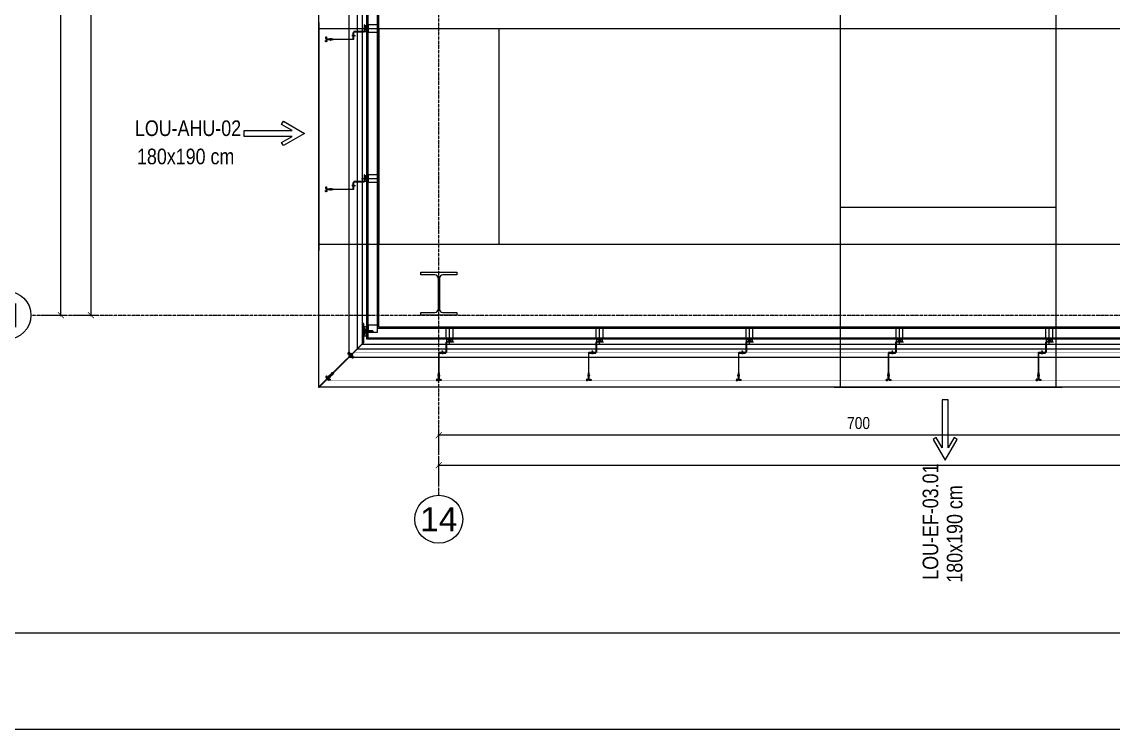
# Model space of a CAD drawing. Extents: x -1439 to 23780, y -1362 to 4476.
# Drawn here: x 18710 to 19620, y 0 to 590 of the extents above; entities that cross this region are included whole.
import ezdxf
from ezdxf.enums import TextEntityAlignment as Align
from ezdxf.xclip import XClip

# ---------------------------------------------------------------- set-up
doc = ezdxf.new("R2010")
doc.units = 0
doc.header["$MEASUREMENT"] = 0
doc.header["$XCLIPFRAME"] = 0
doc.linetypes.add('Audi$0$DASHDOT2', pattern=[0.5, 0.25, -0.125, 0, -0.125])
doc.layers.get('0').update_dxf_attribs({"color": 9, "lineweight": 9})
doc.layers.get('Defpoints').update_dxf_attribs({"color": 9, "lineweight": 9})
for name, color, linetype, lineweight in [('Audi$0$06C', 8, 'Continuous', 9), ('Audi$0$06D', 8, 'Continuous', 9), ('Audi$0$10', 8, 'Continuous', 9), ('Audi$0$11', 8, 'Continuous', 9), ('Audi$0$24', 8, 'Audi$0$DASHDOT2', 9), ('Audi$0$25', 8, 'Continuous', 9), ('Audi$0$33', 8, 'Audi$0$BATTING', 9), ('Audi$0$35', 8, 'Continuous', 9)]:
    doc.layers.add(name, color=color, linetype=linetype, lineweight=lineweight)
doc.layers.add('Audi$0$40A', color=8, linetype='Continuous', lineweight=9, plot=False)
doc.styles.add('Audi$0$Arial', font='arial.ttf', dxfattribs={"height": 2.5})
doc.styles.add('Audi$0$DEBI-BLOCK', font='arial.ttf', dxfattribs={"width": 0.8})
doc.styles.add('Audi$0$MuuM_TEXT-STANDART', font='ARIALN.TTF')
doc.linetypes.add('Audi$0$BATTING', pattern='A,0.0001,-0.1,[134,ltypeshp.shx,S=0.1,R=0,X=-0.1,Y=0],-0.2,[134,ltypeshp.shx,S=0.1,R=180,X=0.1,Y=0],-0.1', length=0.4001)
doc.dimstyles.new('Audi$0$MuuM_DIM50', dxfattribs={"dimscale": 5, "dimtxt": 2, "dimasz": 1, "dimexe": 1, "dimexo": 1, "dimgap": 1, "dimtad": 1, "dimdec": 1, "dimrnd": 0.5, "dimdsep": 46, "dimtxsty": 'Audi$0$MuuM_TEXT-STANDART', "dimblk": 'Audi$0$_ArchTick', "dimcen": 0, "dimdle": 0.15, "dimclrd": 256, "dimclre": 256, "dimclrt": 256, "dimadec": 0, "dimazin": 0, "dimtfac": 5, "dimtdec": 1, "dimtix": 1, "dimtmove": 2, "dimatfit": 3, "dimldrblk": 'Audi$0$_Dot', "dimfxl": 3, "dimfxlon": 1, "dimtolj": 1, "dimlwd": -1, "dimlwe": -1, "dimarcsym": 0})

# ---------------------------------------------------------------- blocks, each defined once
blk = doc.blocks.new('Audi$0$p-m-mekanik')
for p, q in [((434.7, 391.55), (434.75, -119.03)), ((614.75, -119.03), (614.7, 391.55)), ((0, 185), (0, -5)), ((0, 0), (0, 180)), ((0, 180), (772.88, 180)), ((50, 180), (50, 0)), ((150, 180), (150, 0)), ((-31.01, 100.04), (-29.51, 102.64)), ((-29.51, 102.64), (-12.02, 92.54)), ((-62.35, 90.04), (-62.35, 95.04)), ((-62.35, 95.04), (-22.35, 95.04)), ((-22.35, 95.04), (-31.01, 100.04)), ((-12.02, 92.54), (-29.51, 82.44)), ((-22.35, 90.04), (-62.35, 90.04)), ((-31.01, 85.04), (-22.35, 90.04)), ((-29.51, 82.44), (-31.01, 85.04)), ((434.75, 30.97), (614.75, 30.97)), ((772.88, 0), (0, 0)), ((434.75, -69.03), (614.75, -69.03)), ((429.75, -119.03), (619.75, -119.03)), ((434.75, -119.03), (614.75, -119.03)), ((524.71, -129.6), (519.71, -129.6)), ((519.71, -129.6), (519.71, -169.6)), ((524.71, -169.6), (524.71, -129.6)), ((514.71, -160.94), (512.11, -162.44)), ((512.11, -162.44), (522.21, -179.93)), ((519.71, -169.6), (514.71, -160.94)), ((522.21, -179.93), (532.31, -162.44)), ((529.71, -160.94), (524.71, -169.6)), ((532.31, -162.44), (529.71, -160.94))]:
    blk.add_line(p, q)
at = {"style": 'Audi$0$MuuM_TEXT-STANDART'}
for s, p in [('LOU-AHU-02', (-153.32, 90.4)), ('180x190 cm', (-151.59, 66.84))]:
    blk.add_text(s, height=13, dxfattribs=at).set_placement(p)
for s, p in [('LOU-EF-03.01', (516.43, -279.47)), ('180x190 cm', (536.57, -281.88))]:
    blk.add_text(s, height=13, rotation=90, dxfattribs=at).set_placement(p)
at = {"style": 'Audi$0$DEBI-BLOCK', "width": 0.75, "flags": 8}
for tag, p in [('-', (399.97, 1627.23)), ('-', (251.72, 1361.56)), ('-', (3296.35, 465.16)), ('DEBI', (3296.35, 452.46))]:
    blk.add_attdef(tag, text='', height=13, rotation=90, dxfattribs=at).set_placement(p, align=Align.BOTTOM_RIGHT)
at = {"style": 'Audi$0$DEBI-BLOCK', "width": 0.75, "flags": 9}
for p in [(402.57, 1610.63), (3298.95, 448.56)]:
    blk.add_attdef('ID', text='', height=3.9, rotation=90, dxfattribs=at).set_placement(p, align=Align.MIDDLE)
at = {"style": 'Audi$0$DEBI-BLOCK', "width": 0.75, "flags": 8}
blk.add_attdef('KESITY', text='', height=13, rotation=90, dxfattribs=at).set_placement((3279.01, 503.33), align=Align.TOP_LEFT)
at = {"style": 'Audi$0$DEBI-BLOCK', "width": 0.8, "flags": 8}
blk.add_attdef('X', text='', height=13, rotation=90, dxfattribs=at).set_placement((3279.01, 499.49), align=Align.TOP_CENTER)
at = {"style": 'Audi$0$DEBI-BLOCK', "width": 0.75, "flags": 8}
blk.add_attdef('KESITX', text='', height=13, rotation=90, dxfattribs=at).set_placement((3279.01, 495.54), align=Align.TOP_RIGHT)
blk = doc.blocks.new('Audi$0$0_aks')
at = {"linetype": 'Continuous'}
blk.add_circle((0, 0), 2, dxfattribs=at)
at = {"style": 'Audi$0$Arial'}
blk.add_attdef('AKS', text='', height=2, dxfattribs=at).set_placement((0, 0), align=Align.MIDDLE_CENTER)
blk = doc.blocks.new('Audi$0$_ArchTick')
at = {"color": 0, "linetype": 'ByBlock', "const_width": 0.15}
blk.add_lwpolyline([(-0.5, -0.5), (0.5, 0.5)], dxfattribs=at)
blk = doc.blocks.new('*D502')
at = {"layer": 'Audi$0$25', "transparency": 16777216}
for p, q in [((-3815, -2440.75), (-3815, 800.75)), ((-3830, 800), (-3810, 800)), ((-3830, -2440), (-3810, -2440))]:
    blk.add_line(p, q, dxfattribs=at)
at = {"layer": 'Defpoints', "color": 0, "transparency": 16777216}
for p in [(-3840, 800), (-3815, 800), (-3840, -2440)]:
    blk.add_point(p, dxfattribs=at)
at = {"layer": 'Audi$0$25', "transparency": 16777216, "xscale": 5, "yscale": 5, "zscale": 5}
for p, rotation in [((-3815, 800), 90), ((-3815, -2440), 270)]:
    blk.add_blockref('Audi$0$_ArchTick', p, dxfattribs=dict(at, rotation=rotation))
at = {"layer": 'Audi$0$25', "transparency": 16777216, "insert": (-3825.11, -820), "char_height": 10, "attachment_point": 5, "rotation": 90, "style": 'Audi$0$MuuM_TEXT-STANDART'}
blk.add_mtext('\\A1;3240', dxfattribs=at)
blk = doc.blocks.new('Audi$0$_Dot')
at = {"color": 0, "linetype": 'ByBlock', "lineweight": -2}
blk.add_line((-0.5, 0), (-1, 0), dxfattribs=at)
at = {"color": 0, "linetype": 'ByBlock', "const_width": 0.5}
blk.add_lwpolyline([(-0.25, 0, 1), (0.25, 0, 1)], format="xyb", close=True, dxfattribs=at)
blk = doc.blocks.new('*D495')
at = {"layer": 'Audi$0$25', "transparency": 16777216}
for p, q in [((-3805, -1600), (-3785, -1600)), ((-3790, -1599.25), (-3790, -2440.75)), ((-3805, -2440), (-3785, -2440))]:
    blk.add_line(p, q, dxfattribs=at)
at = {"layer": 'Defpoints', "color": 0, "transparency": 16777216}
for p in [(-3840, -1600), (-3840, -2440), (-3790, -2440)]:
    blk.add_point(p, dxfattribs=at)
at = {"layer": 'Audi$0$25', "transparency": 16777216, "xscale": 5, "yscale": 5, "zscale": 5}
for p, rotation in [((-3790, -1600), 90), ((-3790, -2440), 270)]:
    blk.add_blockref('Audi$0$_ArchTick', p, dxfattribs=dict(at, rotation=rotation))
at = {"layer": 'Audi$0$25', "transparency": 16777216, "insert": (-3800.11, -2020), "char_height": 10, "attachment_point": 5, "rotation": 90, "style": 'Audi$0$MuuM_TEXT-STANDART'}
blk.add_mtext('\\A1;840', dxfattribs=at)
blk = doc.blocks.new('*D496')
at = {"layer": 'Audi$0$25', "transparency": 16777216}
for p, q in [((-3500.75, -2565), (0.75, -2565)), ((-3500, -2580), (-3500, -2560)), ((0, -2580), (0, -2560))]:
    blk.add_line(p, q, dxfattribs=at)
at = {"layer": 'Defpoints', "color": 0, "transparency": 16777216}
for p in [(0, -2565), (-3500, -2590), (0, -2590)]:
    blk.add_point(p, dxfattribs=at)
at = {"layer": 'Audi$0$25', "transparency": 16777216, "xscale": 5, "yscale": 5, "zscale": 5, "rotation": 180}
blk.add_blockref('Audi$0$_ArchTick', (-3500, -2565), dxfattribs=at)
at = {"layer": 'Audi$0$25', "transparency": 16777216, "xscale": 5, "yscale": 5, "zscale": 5}
blk.add_blockref('Audi$0$_ArchTick', (0, -2565), dxfattribs=at)
at = {"layer": 'Audi$0$25', "transparency": 16777216, "insert": (-1750, -2554.89), "char_height": 10, "attachment_point": 5, "style": 'Audi$0$MuuM_TEXT-STANDART'}
blk.add_mtext('\\A1;3500', dxfattribs=at)
blk = doc.blocks.new('*D513')
at = {"layer": 'Audi$0$25', "transparency": 16777216}
for p, q in [((-3500, -2555), (-3500, -2535)), ((-2800, -2555), (-2800, -2535)), ((-2799.25, -2540), (-3500.75, -2540))]:
    blk.add_line(p, q, dxfattribs=at)
at = {"layer": 'Defpoints', "color": 0, "transparency": 16777216}
for p in [(-3500, -2540), (-3500, -2590), (-2800, -2590)]:
    blk.add_point(p, dxfattribs=at)
at = {"layer": 'Audi$0$25', "transparency": 16777216, "xscale": 5, "yscale": 5, "zscale": 5, "rotation": 180}
blk.add_blockref('Audi$0$_ArchTick', (-3500, -2540), dxfattribs=at)
at = {"layer": 'Audi$0$25', "transparency": 16777216, "xscale": 5, "yscale": 5, "zscale": 5}
blk.add_blockref('Audi$0$_ArchTick', (-2800, -2540), dxfattribs=at)
at = {"layer": 'Audi$0$25', "transparency": 16777216, "insert": (-3150, -2529.89), "char_height": 10, "attachment_point": 5, "style": 'Audi$0$MuuM_TEXT-STANDART'}
blk.add_mtext('\\A1;700', dxfattribs=at)
blk = doc.blocks.new('Audi$0$p-cephe_kose profili')
at = {"linetype": 'Continuous', "lineweight": 13}
for p, q in [((-2.75, 12.75), (-3.15, 12.75)), ((-3.15, -2.87), (-3.15, 12.75)), ((-2.75, -3.03), (-2.75, 12.75)), ((-3.15, -2.87), (-30.14, -29.86)), ((-2.75, -3.03), (-29.86, -30.14)), ((-33.85, -33.57), (-40.45, -40.17)), ((-33.57, -33.85), (-40.17, -40.45)), ((-34, -30.65), (-34, -32.75)), ((-34, -30.65), (-33.7, -30.65)), ((-33.85, -33.57), (-30.14, -29.86)), ((-33.57, -33.85), (-33.85, -33.57)), ((-33.7, -30.65), (-33.7, -32.75)), ((-33.57, -33.85), (-29.86, -30.14)), ((-33.53, -32.82), (-28.58, -27.87)), ((-33.32, -33.03), (-28.37, -28.08)), ((-28.08, -28.37), (-33.03, -33.32)), ((-27.87, -28.58), (-32.82, -33.53)), ((-32.75, -33.7), (-30.65, -33.7)), ((-32.75, -34), (-30.65, -34)), ((-30.65, -34), (-30.65, -33.7)), ((-30.14, -29.86), (-29.86, -30.14)), ((-29.86, -30.14), (-30.14, -29.86)), ((-28.37, -28.08), (-28.58, -27.87)), ((-28.08, -28.37), (-27.87, -28.58)), ((-40.45, -40.17), (-40.17, -40.45))]:
    blk.add_line(p, q, dxfattribs=at)
at = {"linetype": 'Continuous', "lineweight": 5}
for p, q in [((-2.75, 2.25), (-0.25, 10.25)), ((-0.25, 2.25), (-2.75, 10.25)), ((-3.15, 6.69), (1.05, 6.69)), ((1.05, 5.81), (-3.15, 5.81)), ((-2.73, 6.25), (4.2, 6.25)), ((4.85, 6.62), (1.05, 6.62)), ((4.85, 5.88), (1.05, 5.88))]:
    blk.add_line(p, q, dxfattribs=at)
for p, q in [((-16.23, -12.06), (-13.36, -12.06)), ((-15.99, -11.97), (-15.95, -11.97)), ((-15.99, -12.15), (-15.95, -12.15)), ((-15.95, -11.97), (-15.95, -12.15)), ((-15.5, -12.68), (-15.5, -11.44)), ((-15.41, -11.82), (-15.23, -11.82)), ((-15.41, -12.3), (-15.32, -12.3)), ((-15.32, -12.3), (-15.14, -12.3)), ((-15.3, -12.02), (-15.28, -12.37)), ((-15.23, -11.82), (-15.05, -11.82)), ((-15.19, -11.74), (-15.1, -12.37)), ((-15.14, -12.3), (-14.96, -12.3)), ((-15.05, -11.82), (-14.87, -11.82)), ((-15.01, -11.74), (-14.92, -12.37)), ((-14.96, -12.3), (-14.78, -12.3)), ((-14.87, -11.82), (-14.69, -11.82)), ((-14.83, -11.74), (-14.74, -12.37)), ((-14.78, -12.3), (-14.6, -12.3)), ((-14.69, -11.82), (-14.51, -11.82)), ((-14.65, -11.74), (-14.56, -12.37)), ((-14.6, -12.3), (-14.42, -12.3)), ((-14.51, -11.82), (-14.33, -11.82)), ((-14.47, -11.74), (-14.38, -12.37)), ((-14.42, -12.3), (-14.24, -12.3)), ((-14.33, -11.82), (-13.6, -12.06)), ((-14.29, -11.74), (-14.2, -12.37)), ((-14.24, -12.3), (-13.6, -12.06)), ((-14.1, -11.79), (-14.03, -12.33)), ((-12.68, -15.51), (-11.44, -15.51)), ((-11.74, -14.3), (-12.37, -14.21)), ((-11.74, -14.48), (-12.37, -14.39)), ((-11.74, -14.66), (-12.37, -14.57)), ((-11.74, -14.84), (-12.37, -14.75)), ((-11.74, -15.02), (-12.37, -14.93)), ((-11.74, -15.2), (-12.37, -15.11)), ((-12.02, -15.31), (-12.37, -15.29)), ((-11.79, -14.11), (-12.33, -14.03)), ((-12.3, -14.25), (-12.06, -13.61)), ((-12.3, -14.43), (-12.3, -14.25)), ((-12.3, -14.61), (-12.3, -14.43)), ((-12.3, -14.79), (-12.3, -14.61)), ((-12.3, -14.97), (-12.3, -14.79)), ((-12.3, -15.15), (-12.3, -14.97)), ((-12.3, -15.33), (-12.3, -15.15)), ((-12.3, -15.42), (-12.3, -15.33)), ((-12.15, -15.99), (-12.15, -15.96)), ((-11.97, -15.96), (-12.15, -15.96)), ((-12.06, -16.24), (-12.06, -13.37)), ((-11.82, -14.34), (-12.06, -13.61)), ((-11.97, -15.99), (-11.97, -15.96)), ((-11.82, -14.52), (-11.82, -14.34)), ((-11.82, -14.7), (-11.82, -14.52)), ((-11.82, -14.88), (-11.82, -14.7)), ((-11.82, -15.06), (-11.82, -14.88)), ((-11.82, -15.24), (-11.82, -15.06)), ((-11.82, -15.42), (-11.82, -15.24))]:
    blk.add_line(p, q)
at = {"linetype": 'Continuous', "lineweight": 18}
for p, q in [((-15.25, -10.86), (-15.25, -14)), ((-15.25, -10.86), (-14.95, -10.86)), ((-14.95, -10.86), (-14.95, -14)), ((-14.78, -14.07), (-12.56, -11.86)), ((-14.57, -14.28), (-12.35, -12.07)), ((-12.07, -12.35), (-14.28, -14.57)), ((-11.86, -12.56), (-14.07, -14.78)), ((-14, -14.95), (-10.86, -14.95)), ((-14, -15.25), (-10.86, -15.25)), ((-12.35, -12.07), (-12.56, -11.86)), ((-12.07, -12.35), (-11.86, -12.56)), ((-10.86, -15.25), (-10.86, -14.95))]:
    blk.add_line(p, q, dxfattribs=at)
at = {"lineweight": 5}
for p, q in [((-13.02, -13.73), (-13.73, -13.02)), ((-13.29, -13.01), (-13.66, -13.38)), ((-13.65, -12.66), (-12.44, -13.86)), ((-13.29, -13.01), (-13.52, -13.23)), ((-13.52, -13.23), (-13.29, -13.01)), ((-13.29, -13.01), (-12.92, -12.64)), ((-13.29, -13.01), (-13.07, -12.79)), ((-13.07, -12.79), (-13.29, -13.01)), ((-12.57, -13.28), (-13.28, -12.57)), ((-12.8, -13.5), (-13.27, -13.98)), ((-12.8, -13.5), (-12.32, -13.03)), ((-34.6, -31.92), (-33.2, -31.92)), ((-34.1, -31.92), (-34.1, -31.37)), ((-34.1, -31.66), (-33.7, -31.66)), ((-34.1, -31.92), (-34.1, -32.47)), ((-34.1, -32.18), (-33.7, -32.18)), ((-33.7, -31.92), (-33.7, -31.48)), ((-33.7, -31.92), (-33.7, -31.66)), ((-33.7, -31.66), (-33.7, -31.92)), ((-33.7, -31.92), (-33.7, -32.36)), ((-33.7, -31.92), (-33.7, -32.18)), ((-33.7, -32.18), (-33.7, -31.92)), ((-31.92, -34.1), (-32.47, -34.1)), ((-31.92, -33.7), (-32.36, -33.7)), ((-31.92, -33.7), (-32.18, -33.7)), ((-32.18, -33.7), (-31.92, -33.7)), ((-32.18, -34.1), (-32.18, -33.7)), ((-31.22, -31.93), (-31.93, -31.22)), ((-31.92, -34.6), (-31.92, -33.2)), ((-31.92, -33.7), (-31.66, -33.7)), ((-31.92, -33.7), (-31.48, -33.7)), ((-31.66, -33.7), (-31.92, -33.7)), ((-31.92, -34.1), (-31.37, -34.1)), ((-31.49, -31.21), (-31.86, -31.58)), ((-31.85, -30.86), (-30.64, -32.06)), ((-31.49, -31.21), (-31.71, -31.43)), ((-31.71, -31.43), (-31.49, -31.21)), ((-31.66, -34.1), (-31.66, -33.7)), ((-31.49, -31.21), (-31.12, -30.84)), ((-31.49, -31.21), (-31.27, -30.99)), ((-31.27, -30.99), (-31.49, -31.21)), ((-30.77, -31.48), (-31.48, -30.77)), ((-31, -31.7), (-31.47, -32.18)), ((-31, -31.7), (-30.52, -31.23)), ((-28.94, -29.65), (-29.65, -28.94)), ((-29.22, -28.93), (-29.59, -29.3)), ((-29.57, -28.58), (-28.37, -29.78)), ((-29.22, -28.93), (-29.44, -29.16)), ((-29.44, -29.16), (-29.22, -28.93)), ((-29.22, -28.93), (-28.84, -28.56)), ((-29.22, -28.93), (-28.99, -28.71)), ((-28.99, -28.71), (-29.22, -28.93)), ((-28.5, -29.21), (-29.21, -28.5)), ((-28.72, -29.43), (-29.2, -29.91)), ((-28.72, -29.43), (-28.24, -28.95))]:
    blk.add_line(p, q, dxfattribs=at)
at = {"lineweight": 0}
blk.add_line((-34, -32.75), (-34, -30.75), dxfattribs=at)
at = {"linetype": 'Continuous', "lineweight": 5}
for points in [[(-2.75, 10.25), (-0.25, 10.25), (-0.25, 2.25), (-2.75, 2.25)], [(1.05, 6.75), (4.85, 6.75), (4.85, 5.75), (1.05, 5.75)]]:
    blk.add_lwpolyline(points, close=True, dxfattribs=at)
blk.add_lwpolyline([(-38.03, -37.75), (-37.75, -38.03)])
for centre, radius, start, end in [((-14.88, -12.06), 1.11, 166.64023, 175.47875), ((-14.88, -12.06), 1.11, 184.52125, 193.35977), ((-15.5, -11.91), 0.473, 90, 166.64023), ((-15.5, -12.21), 0.473, 193.35977, 270), ((-15.41, -11.73), 0.09, 180, 270), ((-15.41, -12.39), 0.09, 90, 180), ((-12.21, -15.51), 0.473, 180, 256.64023), ((-12.39, -15.42), 0.09, 270, 0), ((-12.06, -14.89), 1.11, 256.64023, 265.47875), ((-12.06, -14.89), 1.11, 274.52125, 283.35977), ((-11.73, -15.42), 0.09, 180, 270), ((-11.91, -15.51), 0.473, 283.35977, 360)]:
    blk.add_arc(centre, radius, start, end)
at = {"linetype": 'Continuous', "lineweight": 18}
for centre, radius, start, end in [((-14.85, -14), 0.4, 180, 315), ((-14.85, -14), 0.1, 180, 315), ((-14, -14.85), 0.4, 135, 270), ((-14, -14.85), 0.1, 135, 270)]:
    blk.add_arc(centre, radius, start, end, dxfattribs=at)
at = {"lineweight": 5}
for centre, radius, start, end in [((-13.35, -12.95), 0.57, 67.91943, 202.08057), ((-13.23, -13.07), 0.909, 267.07503, 2.92498), ((-33.62, -31.92), 0.732, 131.19054, 228.80946), ((-33.83, -31.92), 0.46, 286.95738, 73.04263), ((-31.92, -33.62), 0.732, 221.19054, 318.80946), ((-31.92, -33.83), 0.46, 16.95737, 163.04262), ((-31.55, -31.15), 0.57, 67.91943, 202.08057), ((-31.43, -31.27), 0.909, 267.07503, 2.92498), ((-29.27, -28.88), 0.57, 67.91943, 202.08057), ((-29.15, -29), 0.909, 267.07503, 2.92498)]:
    blk.add_arc(centre, radius, start, end, dxfattribs=at)
at = {"linetype": 'Continuous', "lineweight": 13}
for centre, radius, start, end in [((-33.6, -32.75), 0.4, 180, 315), ((-33.6, -32.75), 0.1, 180, 315), ((-32.75, -33.6), 0.4, 135, 270), ((-32.75, -33.6), 0.1, 135, 270)]:
    blk.add_arc(centre, radius, start, end, dxfattribs=at)
at = {"linetype": 'Continuous', "lineweight": 5}
blk.add_rational_spline([(-3.15, 7.25), (-3.22, 7.25), (-3.29, 7.25), (-3.63, 7.25), (-3.68, 6.91), (-3.7, 6.83), (-3.71, 6.75), (-3.79, 6.25), (-3.71, 5.75), (-3.7, 5.67), (-3.68, 5.59), (-3.63, 5.25), (-3.29, 5.25), (-3.22, 5.25), (-3.15, 5.25), (-3.15, 6.25), (-3.15, 7.25)], [1, 1, 1, 0.760917374327, 1, 1, 1, 1, 1, 1, 1, 0.760917374327, 1, 1, 1, 1, 1], degree=2, knots=[0, 0, 0, 1, 1, 2, 2, 3, 3, 4, 4, 5, 5, 6, 6, 7, 7, 8, 8, 8], dxfattribs=at)
blk = doc.blocks.new('Audi$0$p- alum kaplama profil')
at = {"lineweight": 13}
blk.add_lwpolyline([(7.12, 12.59), (7.12, 26.49)], dxfattribs=at)
at = {"lineweight": 18}
blk.add_lwpolyline([(4.09, 6.16), (-1.41, 6.16), (-1.41, 6.46), (4.09, 6.46, 0.414214), (4.29, 6.66), (4.29, 14.66, -0.414214), (4.79, 15.16), (10.29, 15.16), (10.29, 14.86), (4.79, 14.86, 0.414214), (4.59, 14.66), (4.59, 6.66, -0.414214)], format="xyb", close=True, dxfattribs=at)
at = {"lineweight": 5}
blk.add_lwpolyline([(9.44, 15.16), (4.79, 15.16), (4.79, 17.16), (9.44, 17.16)], close=True, dxfattribs=at)
for points in [[(4.79, 15.16), (9.44, 17.16)], [(9.44, 15.16), (4.79, 17.16)]]:
    blk.add_lwpolyline(points, dxfattribs=at)
blk.add_lwpolyline([(-2.06, 5.56), (-2.06, -2.34), (-2.06, -15.69), (-1.66, -15.69), (-1.66, -2.34), (-1.66, 5.56), (-1.66, 5.56), (-1.66, 5.57), (-1.66, 5.57), (-1.66, 5.58), (-1.66, 5.58), (-1.65, 5.59), (-1.65, 5.59), (-1.65, 5.59), (-1.65, 5.6), (-1.65, 5.6), (-1.64, 5.61), (-1.64, 5.61), (-1.64, 5.62), (-1.64, 5.62), (-1.63, 5.62), (-1.63, 5.63), (-1.63, 5.63), (-1.62, 5.63), (-1.62, 5.64), (-1.61, 5.64), (-1.61, 5.64), (-1.61, 5.64), (-1.6, 5.65), (-1.6, 5.65), (-1.59, 5.65), (-1.59, 5.65), (-1.58, 5.65), (-1.58, 5.65), (-1.57, 5.66), (-1.57, 5.66), (-1.56, 5.66), (-1.56, 5.66), (3.94, 5.66), (3.94, 6.06), (-1.56, 6.06), (-1.58, 6.06), (-1.61, 6.05), (-1.63, 6.05), (-1.66, 6.05), (-1.68, 6.04), (-1.7, 6.03), (-1.73, 6.03), (-1.75, 6.02), (-1.77, 6.01), (-1.79, 6), (-1.82, 5.99), (-1.84, 5.97), (-1.86, 5.96), (-1.88, 5.94), (-1.89, 5.93), (-1.91, 5.91), (-1.93, 5.89), (-1.95, 5.87), (-1.96, 5.85), (-1.97, 5.83), (-1.99, 5.81), (-2, 5.79), (-2.01, 5.77), (-2.02, 5.75), (-2.03, 5.72), (-2.04, 5.7), (-2.04, 5.68), (-2.05, 5.65), (-2.05, 5.63), (-2.06, 5.61), (-2.06, 5.58)], close=True)
blk.add_lwpolyline([(-1.66, -2.34), (-2.06, -2.34)])
for points in [[(-2.36, -10.84), (-2.36, -16.39), (-2.36, -16.39, -0.414214), (-2.51, -16.54), (-2.51, -16.54), (-4.06, -16.54), (-4.06, -16.84), (-2.51, -16.84), (-2.51, -16.84, 0.414214), (-2.06, -16.39), (-2.06, -10.84)], [(-1.36, -10.84), (-1.66, -10.84), (-1.66, -16.39, 0.414214), (-1.21, -16.84), (-1.21, -16.84), (0.34, -16.84), (0.34, -16.54), (-1.21, -16.54), (-1.21, -16.54, -0.414214), (-1.36, -16.39), (-1.36, -16.39)]]:
    blk.add_lwpolyline(points, format="xyb", close=True)
for points in [[(0.67, 5.66, -10), (1.91, 5.66, -10)], [(0.67, 5.66, -10), (0.67, 5.64, -10), (0.67, 5.62, -10), (0.67, 5.6, -10), (0.68, 5.58, -10), (0.68, 5.56, -10), (0.69, 5.54, -10), (0.69, 5.52, -10), (0.7, 5.5, -10), (0.7, 5.48, -10), (0.71, 5.46, -10), (0.72, 5.45, -10), (0.73, 5.43, -10), (0.74, 5.41, -10), (0.75, 5.4, -10), (0.76, 5.38, -10), (0.77, 5.36, -10), (0.79, 5.35, -10), (0.8, 5.33, -10), (0.81, 5.32, -10), (0.83, 5.31, -10), (0.84, 5.29, -10), (0.86, 5.28, -10), (0.87, 5.27, -10), (0.89, 5.26, -10), (0.91, 5.25, -10), (0.92, 5.24, -10), (0.94, 5.23, -10), (0.96, 5.22, -10), (0.98, 5.21, -10), (1, 5.21, -10), (1.02, 5.2, -10), (1.03, 5.2, -10)], [(0.96, 5.66, -10), (0.97, 5.66, -10), (0.97, 5.66, -10), (0.97, 5.66, -10), (0.98, 5.66, -10), (0.98, 5.66, -10), (0.99, 5.66, -10), (0.99, 5.66, -10), (1, 5.66, -10), (1, 5.67, -10), (1, 5.67, -10), (1.01, 5.67, -10), (1.01, 5.67, -10), (1.01, 5.67, -10), (1.02, 5.68, -10), (1.02, 5.68, -10), (1.02, 5.68, -10), (1.03, 5.69, -10), (1.03, 5.69, -10), (1.03, 5.69, -10), (1.04, 5.7, -10), (1.04, 5.7, -10), (1.04, 5.7, -10), (1.04, 5.71, -10), (1.04, 5.71, -10), (1.05, 5.72, -10), (1.05, 5.72, -10), (1.05, 5.72, -10), (1.05, 5.73, -10), (1.05, 5.73, -10), (1.05, 5.74, -10), (1.05, 5.74, -10), (1.05, 5.75, -10)], [(1.61, 6.87, -10), (0.98, 6.96, -10)], [(1.33, 5.85, -10), (0.98, 5.88, -10)], [(1.56, 7.05, -10), (1.02, 7.13, -10)], [(1.03, 5.2, -10), (1.04, 5.2, -10), (1.05, 5.19, -10), (1.05, 5.19, -10), (1.06, 5.19, -10), (1.06, 5.19, -10), (1.07, 5.19, -10), (1.07, 5.19, -10), (1.08, 5.19, -10), (1.08, 5.19, -10), (1.09, 5.19, -10), (1.09, 5.18, -10), (1.1, 5.18, -10), (1.1, 5.18, -10), (1.11, 5.18, -10), (1.11, 5.18, -10), (1.12, 5.18, -10), (1.12, 5.18, -10), (1.13, 5.18, -10), (1.13, 5.18, -10), (1.14, 5.18, -10), (1.15, 5.18, -10), (1.15, 5.18, -10), (1.16, 5.17, -10), (1.16, 5.17, -10), (1.17, 5.17, -10), (1.17, 5.17, -10), (1.18, 5.17, -10), (1.18, 5.17, -10), (1.19, 5.17, -10), (1.19, 5.17, -10), (1.2, 5.17, -10), (1.2, 5.17, -10)], [(1.05, 6.91, -10), (1.29, 7.56, -10)], [(1.05, 5.83, -10), (1.05, 6.01, -10)], [(1.05, 5.75, -10), (1.05, 5.83, -10)], [(1.2, 5.17, -10), (1.2, 5.2, -10)], [(1.38, 5.2, -10), (1.2, 5.2, -10)], [(1.29, 4.93, -10), (1.29, 7.8, -10)], [(1.53, 6.82, -10), (1.29, 7.56, -10)], [(1.29, 6.16, -10), (1.29, 6.26, -10)], [(1.38, 5.17, -10), (1.38, 5.2, -10)], [(1.38, 5.17, -10), (1.38, 5.17, -10), (1.39, 5.17, -10), (1.39, 5.17, -10), (1.4, 5.17, -10), (1.41, 5.17, -10), (1.41, 5.17, -10), (1.42, 5.17, -10), (1.42, 5.17, -10), (1.43, 5.17, -10), (1.43, 5.18, -10), (1.44, 5.18, -10), (1.44, 5.18, -10), (1.45, 5.18, -10), (1.45, 5.18, -10), (1.46, 5.18, -10), (1.46, 5.18, -10), (1.47, 5.18, -10), (1.47, 5.18, -10), (1.48, 5.18, -10), (1.48, 5.18, -10), (1.49, 5.18, -10), (1.5, 5.19, -10), (1.5, 5.19, -10), (1.51, 5.19, -10), (1.51, 5.19, -10), (1.52, 5.19, -10), (1.52, 5.19, -10), (1.53, 5.19, -10), (1.53, 5.19, -10), (1.54, 5.19, -10), (1.54, 5.2, -10), (1.55, 5.2, -10)], [(1.53, 5.75, -10), (1.53, 5.92, -10)], [(1.53, 5.75, -10), (1.53, 5.74, -10), (1.53, 5.74, -10), (1.53, 5.73, -10), (1.53, 5.73, -10), (1.53, 5.72, -10), (1.54, 5.72, -10), (1.54, 5.72, -10), (1.54, 5.71, -10), (1.54, 5.71, -10), (1.54, 5.7, -10), (1.54, 5.7, -10), (1.55, 5.7, -10), (1.55, 5.69, -10), (1.55, 5.69, -10), (1.55, 5.69, -10), (1.56, 5.68, -10), (1.56, 5.68, -10), (1.56, 5.68, -10), (1.57, 5.67, -10), (1.57, 5.67, -10), (1.58, 5.67, -10), (1.58, 5.67, -10), (1.58, 5.67, -10), (1.59, 5.66, -10), (1.59, 5.66, -10), (1.6, 5.66, -10), (1.6, 5.66, -10), (1.6, 5.66, -10), (1.61, 5.66, -10), (1.61, 5.66, -10), (1.62, 5.66, -10), (1.62, 5.66, -10)], [(1.55, 5.2, -10), (1.57, 5.2, -10), (1.59, 5.21, -10), (1.6, 5.21, -10), (1.62, 5.22, -10), (1.64, 5.23, -10), (1.66, 5.24, -10), (1.68, 5.25, -10), (1.69, 5.26, -10), (1.71, 5.27, -10), (1.73, 5.28, -10), (1.74, 5.29, -10), (1.76, 5.31, -10), (1.77, 5.32, -10), (1.78, 5.33, -10), (1.8, 5.35, -10), (1.81, 5.36, -10), (1.82, 5.38, -10), (1.83, 5.4, -10), (1.84, 5.41, -10), (1.85, 5.43, -10), (1.86, 5.45, -10), (1.87, 5.46, -10), (1.88, 5.48, -10), (1.89, 5.5, -10), (1.89, 5.52, -10), (1.9, 5.54, -10), (1.9, 5.56, -10), (1.9, 5.58, -10), (1.91, 5.6, -10), (1.91, 5.62, -10), (1.91, 5.64, -10), (1.91, 5.66, -10)], [(-3.84, -17.04, 0), (-3.81, -17.07, 0), (-3.78, -17.1, 0), (-3.75, -17.12, 0), (-3.72, -17.15, 0), (-3.69, -17.17, 0), (-3.66, -17.19, 0), (-3.62, -17.21, 0), (-3.59, -17.23, 0), (-3.55, -17.24, 0), (-3.52, -17.26, 0), (-3.48, -17.27, 0), (-3.44, -17.28, 0), (-3.4, -17.28, 0), (-3.36, -17.29, 0), (-3.32, -17.29, 0), (-3.29, -17.29, 0), (-3.25, -17.29, 0), (-3.21, -17.29, 0), (-3.17, -17.28, 0), (-3.13, -17.28, 0), (-3.09, -17.27, 0), (-3.06, -17.26, 0), (-3.02, -17.24, 0), (-2.98, -17.23, 0), (-2.95, -17.21, 0), (-2.91, -17.19, 0), (-2.88, -17.17, 0), (-2.85, -17.15, 0), (-2.82, -17.12, 0), (-2.79, -17.1, 0), (-2.76, -17.07, 0), (-2.73, -17.04, 0)], [(-3.29, -17.04, 0), (-3.84, -17.04, 0)], [(-2.85, -16.54, 0), (-2.86, -16.51, 0), (-2.87, -16.47, 0), (-2.89, -16.44, 0), (-2.91, -16.41, 0), (-2.93, -16.38, 0), (-2.96, -16.35, 0), (-2.98, -16.33, 0), (-3.01, -16.31, 0), (-3.04, -16.29, 0), (-3.07, -16.27, 0), (-3.11, -16.25, 0), (-3.14, -16.24, 0), (-3.18, -16.23, 0), (-3.21, -16.22, 0), (-3.25, -16.22, 0), (-3.29, -16.22, 0), (-3.32, -16.22, 0), (-3.36, -16.22, 0), (-3.39, -16.23, 0), (-3.43, -16.24, 0), (-3.46, -16.25, 0), (-3.5, -16.27, 0), (-3.53, -16.29, 0), (-3.56, -16.31, 0), (-3.59, -16.33, 0), (-3.61, -16.35, 0), (-3.64, -16.38, 0), (-3.66, -16.41, 0), (-3.68, -16.44, 0), (-3.7, -16.47, 0), (-3.71, -16.51, 0), (-3.73, -16.54, 0)], [(-3.29, -16.54, 0), (-3.73, -16.54, 0)], [(-3.29, -16.54, 0), (-3.55, -16.54, 0)], [(-3.55, -16.54, 0), (-3.29, -16.54, 0)], [(-3.55, -17.04, 0), (-3.55, -16.54, 0)], [(-3.29, -17.54, 0), (-3.29, -16.04, 0)], [(-3.29, -16.54, 0), (-2.85, -16.54, 0)], [(-3.29, -16.54, 0), (-3.03, -16.54, 0)], [(-3.03, -16.54, 0), (-3.29, -16.54, 0)], [(-3.29, -17.04, 0), (-2.73, -17.04, 0)], [(-3.03, -17.04, 0), (-3.03, -16.54, 0)], [(-2.86, -13.04, 0), (-0.86, -13.04, 0)], [(-2.36, -12.52, 0), (-2.4, -12.53, 0), (-2.43, -12.56, 0), (-2.47, -12.58, 0), (-2.5, -12.6, 0), (-2.53, -12.63, 0), (-2.56, -12.66, 0), (-2.59, -12.69, 0), (-2.61, -12.73, 0), (-2.63, -12.76, 0), (-2.65, -12.8, 0), (-2.67, -12.84, 0), (-2.68, -12.88, 0), (-2.69, -12.92, 0), (-2.7, -12.96, 0), (-2.71, -13, 0), (-2.71, -13.04, 0), (-2.71, -13.08, 0), (-2.7, -13.13, 0), (-2.69, -13.17, 0), (-2.68, -13.21, 0), (-2.67, -13.25, 0), (-2.65, -13.28, 0), (-2.63, -13.32, 0), (-2.61, -13.36, 0), (-2.59, -13.39, 0), (-2.56, -13.42, 0), (-2.53, -13.45, 0), (-2.5, -13.48, 0), (-2.47, -13.51, 0), (-2.43, -13.53, 0), (-2.4, -13.55, 0), (-2.36, -13.57, 0)], [(-2.36, -13.04, 0), (-2.36, -12.52, 0)], [(-2.36, -13.04, 0), (-2.36, -12.73, 0)], [(-2.36, -12.73, 0), (-2.36, -13.04, 0)], [(-1.36, -12.73, 0), (-2.36, -12.73, 0)], [(-2.36, -13.04, 0), (-2.36, -13.36, 0)], [(-2.36, -13.04, 0), (-2.36, -13.57, 0)], [(-2.36, -13.36, 0), (-2.36, -13.04, 0)], [(-1.36, -13.36, 0), (-2.36, -13.36, 0)], [(-1.36, -13.04, 0), (-1.36, -12.37, 0)], [(-1.36, -13.72, 0), (-1.32, -13.68, 0), (-1.29, -13.65, 0), (-1.26, -13.61, 0), (-1.23, -13.58, 0), (-1.2, -13.54, 0), (-1.18, -13.5, 0), (-1.16, -13.45, 0), (-1.14, -13.41, 0), (-1.12, -13.37, 0), (-1.1, -13.32, 0), (-1.09, -13.28, 0), (-1.08, -13.23, 0), (-1.07, -13.18, 0), (-1.06, -13.14, 0), (-1.06, -13.09, 0), (-1.06, -13.04, 0), (-1.06, -12.99, 0), (-1.06, -12.95, 0), (-1.07, -12.9, 0), (-1.08, -12.85, 0), (-1.09, -12.81, 0), (-1.1, -12.76, 0), (-1.12, -12.72, 0), (-1.14, -12.67, 0), (-1.16, -12.63, 0), (-1.18, -12.59, 0), (-1.2, -12.55, 0), (-1.23, -12.51, 0), (-1.26, -12.47, 0), (-1.29, -12.43, 0), (-1.32, -12.4, 0), (-1.36, -12.37, 0)], [(-1.36, -13.04, 0), (-1.36, -13.72, 0)], [(-0.56, -17.04, 0), (-1.11, -17.04, 0)], [(0, -17.04, 0), (-0.03, -17.07, 0), (-0.06, -17.1, 0), (-0.09, -17.12, 0), (-0.12, -17.15, 0), (-0.15, -17.17, 0), (-0.18, -17.19, 0), (-0.22, -17.21, 0), (-0.25, -17.23, 0), (-0.29, -17.24, 0), (-0.33, -17.26, 0), (-0.36, -17.27, 0), (-0.4, -17.28, 0), (-0.44, -17.28, 0), (-0.48, -17.29, 0), (-0.52, -17.29, 0), (-0.56, -17.29, 0), (-0.59, -17.29, 0), (-0.63, -17.29, 0), (-0.67, -17.28, 0), (-0.71, -17.28, 0), (-0.75, -17.27, 0), (-0.79, -17.26, 0), (-0.82, -17.24, 0), (-0.86, -17.23, 0), (-0.89, -17.21, 0), (-0.93, -17.19, 0), (-0.96, -17.17, 0), (-0.99, -17.15, 0), (-1.02, -17.12, 0), (-1.05, -17.1, 0), (-1.08, -17.07, 0), (-1.11, -17.04, 0)], [(-1, -16.54, 0), (-0.98, -16.51, 0), (-0.97, -16.47, 0), (-0.95, -16.44, 0), (-0.93, -16.41, 0), (-0.91, -16.38, 0), (-0.88, -16.35, 0), (-0.86, -16.33, 0), (-0.83, -16.31, 0), (-0.8, -16.29, 0), (-0.77, -16.27, 0), (-0.73, -16.25, 0), (-0.7, -16.24, 0), (-0.66, -16.23, 0), (-0.63, -16.22, 0), (-0.59, -16.22, 0), (-0.56, -16.22, 0), (-0.52, -16.22, 0), (-0.48, -16.22, 0), (-0.45, -16.23, 0), (-0.41, -16.24, 0), (-0.38, -16.25, 0), (-0.34, -16.27, 0), (-0.31, -16.29, 0), (-0.28, -16.31, 0), (-0.25, -16.33, 0), (-0.23, -16.35, 0), (-0.2, -16.38, 0), (-0.18, -16.41, 0), (-0.16, -16.44, 0), (-0.14, -16.47, 0), (-0.13, -16.51, 0), (-0.12, -16.54, 0)], [(-0.56, -16.54, 0), (-1, -16.54, 0)], [(-0.56, -16.54, 0), (-0.82, -16.54, 0)], [(-0.82, -16.54, 0), (-0.56, -16.54, 0)], [(-0.82, -17.04, 0), (-0.82, -16.54, 0)], [(-0.56, -17.54, 0), (-0.56, -16.04, 0)], [(-0.56, -16.54, 0), (-0.3, -16.54, 0)], [(-0.56, -16.54, 0), (-0.12, -16.54, 0)], [(-0.3, -16.54, 0), (-0.56, -16.54, 0)], [(-0.56, -17.04, 0), (0, -17.04, 0)], [(-0.3, -17.04, 0), (-0.3, -16.54, 0)]]:
    blk.add_polyline3d(points)
blk = doc.blocks.new('Audi$0$prf-36')
for p, q in [((-15, 18), (15, 18)), ((-15, 15.75), (-15, 18)), ((-3.325, 15.75), (-15, 15.75)), ((-0.625, 13.05), (-0.625, -13.05)), ((0.625, 13.05), (0.625, -13.05)), ((15, 15.75), (3.325, 15.75)), ((15, 18), (15, 15.75)), ((-15, -15.75), (-3.325, -15.75)), ((-15, -18), (-15, -15.75)), ((15, -18), (-15, -18)), ((3.325, -15.75), (15, -15.75)), ((15, -15.75), (15, -18))]:
    blk.add_line(p, q)
for centre, start, end in [((-3.325, 13.05), 0, 90), ((3.325, 13.05), 90, 180), ((-3.325, -13.05), 270, 0), ((3.325, -13.05), 180, 270)]:
    blk.add_arc(centre, 2.7, start, end)
blk = doc.blocks.new('Audi$0$P-AKS_AUDI')
at = {"layer": 'Audi$0$24'}
for points in [[(-3500, -2590), (-3500, 1250)], [(-3840, -2440), (360, -2440)]]:
    blk.add_lwpolyline(points, dxfattribs=at)
at = {"layer": 'Audi$0$24', "xscale": 10, "yscale": 10, "zscale": 10}
for p, values in [((-3860, -2440), {'AKS': 'N'}), ((-3500, -2610), {'AKS': '14'})]:
    blk.add_blockref('Audi$0$0_aks', p, dxfattribs=at).add_auto_attribs(values)
at = {"layer": 'Audi$0$25'}
for base, p1, p2, picture, middle in [((-3815, 800), (-3840, -2440), (-3840, 800), '*D502', (-3825.11, -820)), ((-3790, -2440), (-3840, -1600), (-3840, -2440), '*D495', (-3800.11, -2020))]:
    dim = blk.add_linear_dim(base=base, p1=p1, p2=p2, angle=90, dimstyle='Audi$0$MuuM_DIM50', dxfattribs=at)
    dim.commit()
    dim.dimension.update_dxf_attribs({"geometry": picture, "text_midpoint": middle})
for base, p1, p2, picture, middle in [((-3500, -2540), (-2800, -2590), (-3500, -2590), '*D513', (-3150, -2529.89)), ((0, -2565), (-3500, -2590), (0, -2590), '*D496', (-1750, -2554.89))]:
    dim = blk.add_linear_dim(base=base, p1=p1, p2=p2, dimstyle='Audi$0$MuuM_DIM50', dxfattribs=at)
    dim.commit()
    dim.dimension.update_dxf_attribs({"geometry": picture, "text_midpoint": middle})
blk = doc.blocks.new('Audi$0$ÇATI KATI PLANI')
at = {"layer": 'Audi$0$06C'}
blk.add_lwpolyline([(22657.49, 285), (18957.5, 285), (18957.5, 2865), (22657.5, 2865)], close=True, dxfattribs=at)
at = {"layer": 'Audi$0$06D'}
for points in [[(20247, 2840), (18982.5, 2840), (18982.5, 310), (20497.5, 310)], [(20247, 2833.06), (18989.5, 2833), (18989.5, 317), (20490.48, 317)]]:
    blk.add_lwpolyline(points, dxfattribs=at)
at = {"layer": 'Audi$0$10'}
for points, const_width in [([(20467.5, 291), (18963.5, 291), (18963.5, 2859), (22651.5, 2859), (22651.5, 291), (21824.7, 291)], 0.2), ([(20251.45, 2836), (18986.5, 2836), (18986.5, 314), (20494.5, 314)], 0.1)]:
    blk.add_lwpolyline(points, dxfattribs=dict(at, const_width=const_width))
for points in [[(18998.5, 580.97), (19006.5, 580.97), (19006.5, 586.97), (18998.5, 586.97)], [(18998.5, 455.97), (19006.5, 455.97), (19006.5, 461.97), (18998.5, 461.97)], [(18998.5, 330.8), (19006.5, 330.8), (19006.5, 336.8), (18998.5, 336.8)], [(19063.47, 334), (19063.47, 326), (19069.47, 326), (19069.47, 334)], [(19188.47, 334), (19188.47, 326), (19194.47, 326), (19194.47, 334)], [(19313.47, 334), (19313.47, 326), (19319.47, 326), (19319.47, 334)], [(19438.47, 334), (19438.47, 326), (19444.47, 326), (19444.47, 334)], [(19563.47, 334), (19563.47, 326), (19569.47, 326), (19569.47, 334)]]:
    blk.add_lwpolyline(points, close=True, dxfattribs=at)
at = {"layer": 'Audi$0$11'}
for points in [[(20482.5, 325), (18997.5, 325), (18997.5, 1835)], [(20474.5, 326), (18998.5, 326), (18998.5, 1835)], [(20473.48, 334), (19006.5, 334), (19006.5, 1835)], [(20472.48, 335), (19007.5, 335), (19007.5, 1835)]]:
    blk.add_lwpolyline(points, dxfattribs=at)
at = {"layer": 'Audi$0$33', "ltscale": 0.4}
blk.add_lwpolyline([(20247, 2829.06), (18993.29, 2829), (18993.72, 321), (20486.5, 321)], dxfattribs=at)
at = {"layer": 'Audi$0$10', "xscale": -1, "rotation": 270}
for p in [(18980.34, 576.86), (18980.34, 451.86)]:
    blk.add_blockref('Audi$0$p- alum kaplama profil', p, dxfattribs=at)
at = {"layer": 'Audi$0$10'}
for name, p in [('Audi$0$prf-36', (19057.5, 363)), ('Audi$0$p-cephe_kose profili', (18997.75, 325.31)), ('Audi$0$p- alum kaplama profil', (19059.36, 307.84)), ('Audi$0$p- alum kaplama profil', (19184.36, 307.84)), ('Audi$0$p- alum kaplama profil', (19309.36, 307.84)), ('Audi$0$p- alum kaplama profil', (19434.36, 307.84)), ('Audi$0$p- alum kaplama profil', (19559.36, 307.84))]:
    blk.add_blockref(name, p, dxfattribs=at)
at = {"layer": 'Audi$0$24'}
blk.add_blockref('Audi$0$P-AKS_AUDI', (22557.5, 2785), dxfattribs=at)

msp = doc.modelspace()

# ---------------------------------------------------------------- linework, layer by layer
at = {"layer": 'Audi$0$35'}
msp.add_lwpolyline([(19007.5, 1835), (20472.48, 1835), (20472.48, 335), (19007.5, 335)], close=True, dxfattribs=at)
at = {"layer": 'Audi$0$40A'}
for points in [[(23780, 4205), (17835, 4205), (17835, 0), (23780, 0)], [(23240.06, 80), (17915, 80), (17915, 4125), (23240.06, 4125)]]:
    msp.add_lwpolyline(points, close=True, dxfattribs=at)

# ---------------------------------------------------------------- block references
msp.add_blockref('Audi$0$ÇATI KATI PLANI', (0, 0))
at = {"layer": 'Audi$0$06D'}
ref = msp.add_blockref('Audi$0$p-m-mekanik', (18957.5, 404.03), dxfattribs=at)
XClip(ref).set_block_clipping_path([(3794.6195661565, 2087.3897938135), (2991.8628964433, 2087.3897938135), (2991.8628964433, 1884.1623297569), (-441.8797131966, 1884.1623297569), (-441.8797131966, -324.0336106115), (3794.6195661565, -324.0336106115)])

doc.saveas('drawing.dxf')
